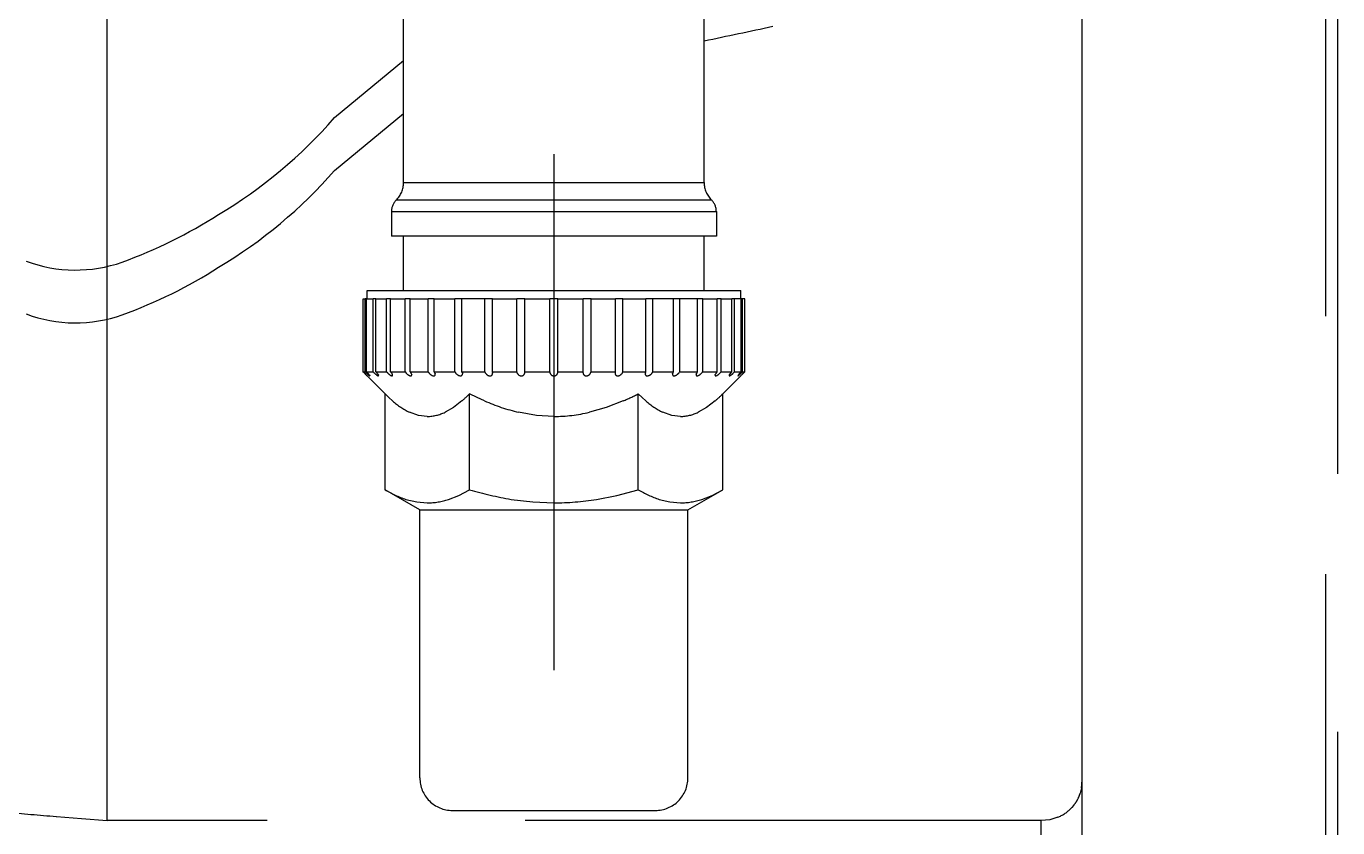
# Model space of a CAD drawing. Header units: inches. Extents: x 402 to 1066, y -128 to 290.
# Drawn here: x 689.25 to 695.61, y 222.39 to 226.27 of the extents above; entities that cross this region are included whole.
import ezdxf

# ---------------------------------------------------------------- set-up
doc = ezdxf.new("R2010")
doc.units = ezdxf.units.IN
doc.header["$MEASUREMENT"] = 0
doc.linetypes.add('HIDDEN', pattern=[0.375, 0.25, -0.125])
doc.layers.get('0').update_dxf_attribs({"color": 10})

msp = doc.modelspace()

# ---------------------------------------------------------------- linework, layer by layer
at = {"color": 1, "linetype": 'HIDDEN', "ltscale": 10}
for p, q in [((691.80913, 229.39777), (691.80913, 222.00093)), ((689.64505, 225.97765), (689.64505, 227.6772)), ((695.60613, 216.60012), (695.60613, 227.41215)), ((695.54711, 227.36372), (695.54711, 219.24751)), ((691.08121, 225.51056), (691.08121, 227.06091)), ((692.53706, 225.51056), (692.53706, 227.06091)), ((694.3667, 226.47859), (694.3667, 226.18681)), ((694.3667, 226.18681), (694.3667, 226.09261)), ((690.74691, 225.82514), (691.08121, 226.10159)), ((694.3667, 226.09261), (694.3667, 225.81514)), ((689.64505, 224.24414), (689.64505, 225.97765)), ((690.74691, 225.56938), (691.08121, 225.84583)), ((694.3667, 225.81514), (694.3667, 225.66373)), ((694.3667, 225.66373), (694.3667, 225.62173)), ((694.3667, 225.62173), (694.3667, 225.50241)), ((691.08121, 225.51056), (691.80913, 225.51056)), ((691.80913, 225.51056), (692.53706, 225.51056)), ((694.3667, 225.50241), (694.3667, 225.30473)), ((691.0458, 225.42627), (691.80913, 225.42627)), ((691.80913, 225.42627), (692.57247, 225.42627)), ((691.0222, 225.37006), (691.80913, 225.37006)), ((691.0222, 225.37006), (691.0222, 225.25094)), ((691.80913, 225.37006), (692.59607, 225.37006)), ((692.59607, 225.37006), (692.59607, 225.25094)), ((694.3667, 225.30473), (694.3667, 225.2624)), ((691.08121, 225.25094), (691.0222, 225.25094)), ((691.08121, 224.98732), (691.08121, 225.25094)), ((691.80913, 225.25094), (691.08121, 225.25094)), ((692.53706, 225.25094), (691.80913, 225.25094)), ((692.53706, 224.98732), (692.53706, 225.25094)), ((692.59607, 225.25094), (692.53706, 225.25094)), ((694.3667, 225.2624), (694.3667, 224.8928)), ((690.90415, 224.98732), (691.80913, 224.98732)), ((690.90415, 224.94797), (690.90415, 224.98732)), ((691.80913, 224.98732), (692.71412, 224.98732)), ((692.71412, 224.94797), (692.71412, 224.98732)), ((690.88469, 224.94797), (690.89532, 224.94797)), ((690.88469, 224.59385), (690.88469, 224.94797)), ((690.90215, 224.94797), (690.89532, 224.94797)), ((690.89532, 224.59385), (690.89532, 224.94797)), ((690.90215, 224.59385), (690.90215, 224.94797)), ((690.90215, 224.94797), (690.90415, 224.94797)), ((690.90415, 224.94797), (690.93371, 224.94797)), ((690.94717, 224.94797), (690.93371, 224.94797)), ((690.93371, 224.59385), (690.93371, 224.94797)), ((690.94717, 224.59385), (690.94717, 224.94797)), ((690.94717, 224.94797), (690.9987, 224.94797)), ((690.9987, 224.59385), (690.9987, 224.94797)), ((691.01838, 224.94797), (690.9987, 224.94797)), ((691.01838, 224.59385), (691.01838, 224.94797)), ((691.01838, 224.94797), (691.08832, 224.94797)), ((691.08832, 224.59385), (691.08832, 224.94797)), ((691.11362, 224.94797), (691.08832, 224.94797)), ((691.11362, 224.59385), (691.11362, 224.94797)), ((691.11362, 224.94797), (691.19984, 224.94797)), ((691.19984, 224.59385), (691.19984, 224.94797)), ((691.22998, 224.94797), (691.19984, 224.94797)), ((691.22998, 224.59385), (691.22998, 224.94797)), ((691.22998, 224.94797), (691.32987, 224.94797)), ((691.32987, 224.59385), (691.32987, 224.94797)), ((691.36395, 224.94797), (691.32987, 224.94797)), ((691.36395, 224.59385), (691.36395, 224.94797)), ((691.47447, 224.94797), (691.36395, 224.94797)), ((691.47447, 224.59385), (691.47447, 224.94797)), ((691.51144, 224.94797), (691.47447, 224.94797)), ((691.51144, 224.59385), (691.51144, 224.94797)), ((691.51144, 224.94797), (691.62923, 224.94797)), ((691.62923, 224.59385), (691.62923, 224.94797)), ((691.66798, 224.94797), (691.62923, 224.94797)), ((691.66798, 224.59385), (691.66798, 224.94797)), ((691.66798, 224.94797), (691.78946, 224.94797)), ((691.78946, 224.59385), (691.78946, 224.94797)), ((691.82881, 224.94797), (691.78946, 224.94797)), ((691.82881, 224.59385), (691.82881, 224.94797)), ((691.82881, 224.94797), (691.95029, 224.94797)), ((691.95029, 224.59385), (691.95029, 224.94797)), ((691.98904, 224.94797), (691.95029, 224.94797)), ((691.98904, 224.59385), (691.98904, 224.94797)), ((691.98904, 224.94797), (692.10683, 224.94797)), ((692.10683, 224.59385), (692.10683, 224.94797)), ((692.1438, 224.94797), (692.10683, 224.94797)), ((692.1438, 224.94797), (692.25433, 224.94797)), ((692.1438, 224.59385), (692.1438, 224.94797)), ((692.25433, 224.59385), (692.25433, 224.94797)), ((692.2884, 224.94797), (692.25433, 224.94797)), ((692.2884, 224.59385), (692.2884, 224.94797)), ((692.38829, 224.94797), (692.2884, 224.94797)), ((692.38829, 224.59385), (692.38829, 224.94797)), ((692.41843, 224.94797), (692.38829, 224.94797)), ((692.41843, 224.59385), (692.41843, 224.94797)), ((692.50466, 224.94797), (692.41843, 224.94797)), ((692.50466, 224.59385), (692.50466, 224.94797)), ((692.52995, 224.94797), (692.50466, 224.94797)), ((692.52995, 224.59385), (692.52995, 224.94797)), ((692.52995, 224.94797), (692.59989, 224.94797)), ((692.59989, 224.59385), (692.59989, 224.94797)), ((692.61957, 224.94797), (692.59989, 224.94797)), ((692.61957, 224.59385), (692.61957, 224.94797)), ((692.61957, 224.94797), (692.6711, 224.94797)), ((692.6711, 224.59385), (692.6711, 224.94797)), ((692.68456, 224.94797), (692.6711, 224.94797)), ((692.71412, 224.94797), (692.68456, 224.94797)), ((692.68456, 224.59385), (692.68456, 224.94797)), ((692.71612, 224.94797), (692.71412, 224.94797)), ((692.72296, 224.94797), (692.71612, 224.94797)), ((692.71612, 224.59385), (692.71612, 224.94797)), ((692.73358, 224.94797), (692.72296, 224.94797)), ((692.72296, 224.59385), (692.72296, 224.94797)), ((692.73358, 224.59385), (692.73358, 224.94797)), ((694.3667, 224.8928), (694.3667, 224.8732)), ((694.3667, 224.8732), (694.3667, 224.55808)), ((690.88469, 224.59385), (690.89532, 224.59385)), ((690.88818, 224.59035), (690.89273, 224.58577)), ((690.89273, 224.58577), (690.89726, 224.58119)), ((690.90074, 224.58847), (690.9054, 224.58404)), ((690.90085, 224.57754), (690.90182, 224.57656)), ((690.90182, 224.57656), (690.90279, 224.57556)), ((690.90215, 224.59385), (690.93371, 224.59385)), ((690.90379, 224.59216), (690.9087, 224.58693)), ((690.99132, 224.48701), (690.90415, 224.57418)), ((690.9054, 224.58404), (690.90968, 224.58015)), ((690.9087, 224.58693), (690.91283, 224.58225)), ((690.91418, 224.57641), (690.91543, 224.57548)), ((690.91543, 224.57548), (690.91666, 224.57468)), ((690.91564, 224.57876), (690.91719, 224.5766)), ((690.91719, 224.5766), (690.91804, 224.57509)), ((690.91774, 224.5742), (690.91794, 224.57418)), ((690.91794, 224.57418), (690.91809, 224.57422)), ((690.93729, 224.59018), (690.93915, 224.58836)), ((690.93915, 224.58836), (690.94103, 224.58658)), ((690.94537, 224.58268), (690.94759, 224.58081)), ((690.94717, 224.59385), (690.9987, 224.59385)), ((690.94759, 224.58081), (690.94972, 224.57914)), ((690.95189, 224.58851), (690.95377, 224.5862)), ((690.95377, 224.5862), (690.95588, 224.58339)), ((690.95526, 224.57542), (690.9568, 224.57467)), ((690.9568, 224.57467), (690.95835, 224.5742)), ((690.95807, 224.58005), (690.95892, 224.5785)), ((690.95892, 224.5785), (690.95951, 224.57716)), ((690.95988, 224.57499), (690.9599, 224.57518)), ((690.9599, 224.57518), (690.95992, 224.57539)), ((691.00304, 224.58918), (691.0054, 224.58687)), ((691.0054, 224.58687), (691.00781, 224.58466)), ((691.01193, 224.58121), (691.01389, 224.57972)), ((691.01389, 224.57972), (691.01618, 224.57812)), ((691.01838, 224.59385), (691.08832, 224.59385)), ((691.01932, 224.57623), (691.02086, 224.57545)), ((691.02086, 224.57545), (691.02228, 224.57486)), ((691.02212, 224.58916), (691.02358, 224.58709)), ((691.02358, 224.58709), (691.02514, 224.58462)), ((691.0261, 224.57423), (691.02727, 224.57477)), ((691.02727, 224.57477), (691.02791, 224.57586)), ((691.02801, 224.57736), (691.02803, 224.57711)), ((691.02803, 224.57711), (691.02803, 224.57687)), ((691.08902, 224.59297), (691.09377, 224.58763)), ((691.09377, 224.58763), (691.09905, 224.58274)), ((691.10294, 224.57975), (691.10501, 224.57836)), ((691.10501, 224.57836), (691.10703, 224.57715)), ((691.11022, 224.57556), (691.11179, 224.57495)), ((691.11179, 224.57495), (691.11327, 224.57452)), ((691.11362, 224.59385), (691.19984, 224.59385)), ((691.11564, 224.57418), (691.11661, 224.57421)), ((691.11661, 224.57421), (691.11759, 224.5744)), ((691.11852, 224.58594), (691.11999, 224.58211)), ((691.11911, 224.57521), (691.11967, 224.57585)), ((691.11967, 224.57585), (691.12004, 224.57651)), ((691.11999, 224.58211), (691.12048, 224.57886)), ((691.20283, 224.58976), (691.20485, 224.5874)), ((691.20485, 224.5874), (691.20703, 224.58515)), ((691.21198, 224.58084), (691.21381, 224.57952)), ((691.21381, 224.57952), (691.21565, 224.57832)), ((691.21952, 224.57621), (691.2228, 224.57495)), ((691.2228, 224.57495), (691.22582, 224.57428)), ((691.22847, 224.57422), (691.22963, 224.57443)), ((691.22963, 224.57443), (691.23068, 224.57477)), ((691.22998, 224.59385), (691.32987, 224.59385)), ((691.23247, 224.57593), (691.23313, 224.57667)), ((691.23313, 224.57667), (691.23366, 224.57754)), ((691.23323, 224.58738), (691.23375, 224.5858)), ((691.23375, 224.5858), (691.23413, 224.58427)), ((691.23426, 224.57933), (691.2344, 224.5803)), ((691.2344, 224.5803), (691.23445, 224.58133)), ((691.33212, 224.59006), (691.33335, 224.58835)), ((691.33335, 224.58835), (691.33496, 224.58635)), ((691.34316, 224.57902), (691.34474, 224.57802)), ((691.34474, 224.57802), (691.34659, 224.57698)), ((691.35022, 224.57539), (691.35349, 224.57449)), ((691.35349, 224.57449), (691.35654, 224.57418)), ((691.35929, 224.57445), (691.36051, 224.57478)), ((691.36051, 224.57478), (691.36163, 224.57526)), ((691.36395, 224.59385), (691.47447, 224.59385)), ((691.36523, 224.57874), (691.36616, 224.58125)), ((691.36582, 224.58893), (691.36635, 224.58621)), ((691.36616, 224.58125), (691.36648, 224.58417)), ((691.36635, 224.58621), (691.36648, 224.58417)), ((691.47705, 224.5885), (691.47887, 224.58585)), ((691.47887, 224.58585), (691.48097, 224.58336)), ((691.48435, 224.58022), (691.48633, 224.57875)), ((691.48633, 224.57875), (691.48838, 224.57745)), ((691.49513, 224.57472), (691.49675, 224.57441)), ((691.49675, 224.57441), (691.49835, 224.57422)), ((691.50146, 224.57428), (691.50295, 224.57453)), ((691.50295, 224.57453), (691.50437, 224.57493)), ((691.50683, 224.57608), (691.50802, 224.57691)), ((691.50802, 224.57691), (691.50928, 224.57811)), ((691.51099, 224.58056), (691.51175, 224.58227)), ((691.51144, 224.59385), (691.62923, 224.59385)), ((691.51175, 224.58227), (691.51218, 224.58382)), ((691.51227, 224.59055), (691.51248, 224.58904)), ((691.51248, 224.58904), (691.51256, 224.58731)), ((691.63046, 224.58962), (691.63155, 224.58728)), ((691.63155, 224.58728), (691.63288, 224.58504)), ((691.63648, 224.58078), (691.63968, 224.57818)), ((691.63968, 224.57818), (691.64321, 224.57618)), ((691.64637, 224.57499), (691.64793, 224.57461)), ((691.64793, 224.57461), (691.64973, 224.57431)), ((691.65313, 224.57421), (691.65489, 224.57441)), ((691.65489, 224.57441), (691.65635, 224.57471)), ((691.66198, 224.5774), (691.66331, 224.57855)), ((691.66331, 224.57855), (691.66475, 224.58012)), ((691.66666, 224.58324), (691.66741, 224.58517)), ((691.66741, 224.58517), (691.66786, 224.58687)), ((691.66798, 224.59385), (691.78946, 224.59385)), ((691.66818, 224.59225), (691.66823, 224.59141)), ((691.66823, 224.59141), (691.66824, 224.59064)), ((691.7912, 224.58594), (691.7923, 224.58382)), ((691.7923, 224.58382), (691.79339, 224.58219)), ((691.79657, 224.57881), (691.79804, 224.57767)), ((691.79804, 224.57767), (691.79937, 224.57682)), ((691.80267, 224.57529), (691.80412, 224.57484)), ((691.80412, 224.57484), (691.80582, 224.57446)), ((691.80915, 224.57418), (691.8107, 224.57424)), ((691.8107, 224.57424), (691.81247, 224.57446)), ((691.81563, 224.5753), (691.81885, 224.57679)), ((691.81885, 224.57679), (691.82175, 224.57883)), ((691.82494, 224.58227), (691.82603, 224.58393)), ((691.82603, 224.58393), (691.82713, 224.58607)), ((691.82837, 224.58993), (691.82867, 224.59171)), ((691.82867, 224.59171), (691.82881, 224.59385)), ((691.82881, 224.59385), (691.95029, 224.59385)), ((691.95009, 224.59225), (691.95018, 224.59307)), ((691.95018, 224.59307), (691.95029, 224.59385)), ((691.95041, 224.5869), (691.95095, 224.5849)), ((691.95095, 224.5849), (691.95158, 224.58331)), ((691.95348, 224.58018), (691.95478, 224.57871)), ((691.95478, 224.57871), (691.95626, 224.57743)), ((691.95884, 224.57584), (691.96046, 224.57517)), ((691.96046, 224.57517), (691.96191, 224.57471)), ((691.96856, 224.57431), (691.97025, 224.57459)), ((691.97025, 224.57459), (691.97194, 224.575)), ((691.97511, 224.5762), (691.97712, 224.57726)), ((691.97712, 224.57726), (691.97875, 224.5783)), ((691.98182, 224.5808), (691.98351, 224.58259)), ((691.98351, 224.58259), (691.9854, 224.58507)), ((691.98781, 224.58964), (691.98854, 224.59174)), ((691.98854, 224.59174), (691.98904, 224.59385)), ((691.98904, 224.59385), (692.10683, 224.59385)), ((692.106, 224.59056), (692.10638, 224.59232)), ((692.10638, 224.59232), (692.10683, 224.59385)), ((692.10731, 224.58049), (692.10803, 224.57931)), ((692.10803, 224.57931), (692.10904, 224.57805)), ((692.11149, 224.57605), (692.1126, 224.57545)), ((692.1126, 224.57545), (692.11396, 224.57491)), ((692.11683, 224.57428), (692.11837, 224.57418)), ((692.11837, 224.57418), (692.11995, 224.57422)), ((692.12317, 224.57473), (692.12491, 224.57522)), ((692.12491, 224.57522), (692.12664, 224.57587)), ((692.12989, 224.57746), (692.13174, 224.5786)), ((692.13174, 224.5786), (692.1339, 224.5802)), ((692.13729, 224.58335), (692.13965, 224.58618)), ((692.13965, 224.58618), (692.14123, 224.5885)), ((692.1438, 224.59385), (692.25433, 224.59385)), ((692.25209, 224.58131), (692.25249, 224.57996)), ((692.25245, 224.58893), (692.25314, 224.5911)), ((692.25249, 224.57996), (692.25306, 224.57872)), ((692.25314, 224.5911), (692.25433, 224.59385)), ((692.25453, 224.57676), (692.25561, 224.57587)), ((692.25561, 224.57587), (692.25665, 224.57525)), ((692.25898, 224.57445), (692.26023, 224.57424)), ((692.26023, 224.57424), (692.26175, 224.57418)), ((692.26485, 224.5745), (692.26632, 224.57485)), ((692.26632, 224.57485), (692.26806, 224.5754)), ((692.27173, 224.577), (692.27345, 224.57796)), ((692.27345, 224.57796), (692.27516, 224.57906)), ((692.27964, 224.58258), (692.28178, 224.58467)), ((692.28178, 224.58467), (692.28342, 224.58647)), ((692.2862, 224.59013), (692.28746, 224.59214)), ((692.28746, 224.59214), (692.2884, 224.59385)), ((692.2884, 224.59385), (692.38829, 224.59385)), ((692.38401, 224.57936), (692.38425, 224.57843)), ((692.38414, 224.58428), (692.38448, 224.58569)), ((692.38425, 224.57843), (692.38459, 224.57759)), ((692.38448, 224.58569), (692.38504, 224.58739)), ((692.38577, 224.57595), (692.38667, 224.57524)), ((692.38644, 224.5906), (692.38731, 224.59222)), ((692.38667, 224.57524), (692.38756, 224.57478)), ((692.38731, 224.59222), (692.38829, 224.59385)), ((692.38979, 224.57423), (692.39117, 224.57418)), ((692.39117, 224.57418), (692.39245, 224.57428)), ((692.39555, 224.57497), (692.39725, 224.57557)), ((692.39725, 224.57557), (692.39875, 224.57622)), ((692.40264, 224.57833), (692.40461, 224.57962)), ((692.40461, 224.57962), (692.40628, 224.58084)), ((692.41539, 224.5897), (692.41684, 224.59157)), ((692.41684, 224.59157), (692.41843, 224.59385)), ((692.41843, 224.59385), (692.50466, 224.59385)), ((692.49823, 224.57651), (692.4986, 224.57585)), ((692.49832, 224.58223), (692.49899, 224.58421)), ((692.4986, 224.57585), (692.49916, 224.57521)), ((692.49899, 224.58421), (692.49975, 224.58594)), ((692.50068, 224.5744), (692.50263, 224.57418)), ((692.5019, 224.58986), (692.50321, 224.59184)), ((692.50263, 224.57418), (692.50501, 224.57452)), ((692.50321, 224.59184), (692.50466, 224.59385)), ((692.50806, 224.57557), (692.50975, 224.57635)), ((692.50975, 224.57635), (692.51125, 224.57715)), ((692.51532, 224.57974), (692.51743, 224.5813)), ((692.51743, 224.5813), (692.51921, 224.58274)), ((692.5246, 224.58771), (692.52727, 224.59061)), ((692.52727, 224.59061), (692.52923, 224.59293)), ((692.52995, 224.59385), (692.59989, 224.59385)), ((692.59026, 224.57736), (692.59111, 224.58057)), ((692.59037, 224.57583), (692.59064, 224.57521)), ((692.59064, 224.57521), (692.591, 224.57477)), ((692.59111, 224.58057), (692.59313, 224.58462)), ((692.59218, 224.57423), (692.59291, 224.57418)), ((692.59291, 224.57418), (692.59389, 224.57426)), ((692.59602, 224.57487), (692.59743, 224.57546)), ((692.59743, 224.57546), (692.59896, 224.57623)), ((692.6021, 224.57813), (692.6044, 224.57974)), ((692.6044, 224.57974), (692.60636, 224.58122)), ((692.61051, 224.5847), (692.61519, 224.58913)), ((692.61519, 224.58913), (692.61957, 224.59385)), ((692.61957, 224.59385), (692.6711, 224.59385)), ((692.62695, 224.48701), (692.71412, 224.57418)), ((692.6584, 224.57497), (692.6589, 224.5743)), ((692.65876, 224.57717), (692.66013, 224.57993)), ((692.6589, 224.5743), (692.65996, 224.57421)), ((692.66013, 224.57993), (692.6624, 224.58339)), ((692.66306, 224.57544), (692.6656, 224.57701)), ((692.6656, 224.57701), (692.66855, 224.57914)), ((692.66638, 224.58852), (692.66865, 224.59116)), ((692.66865, 224.59116), (692.6711, 224.59385)), ((692.67731, 224.58664), (692.68098, 224.59018)), ((692.68098, 224.59018), (692.68456, 224.59385)), ((692.68456, 224.59385), (692.71612, 224.59385)), ((692.70018, 224.57422), (692.70034, 224.57418)), ((692.70023, 224.57508), (692.70108, 224.57659)), ((692.70034, 224.57418), (692.70053, 224.5742)), ((692.70108, 224.57659), (692.70261, 224.57875)), ((692.7016, 224.57468), (692.7027, 224.57539)), ((692.7027, 224.57539), (692.70409, 224.5764)), ((692.70545, 224.58225), (692.70955, 224.58692)), ((692.70858, 224.58015), (692.71047, 224.58183)), ((692.70955, 224.58692), (692.71444, 224.59212)), ((692.71047, 224.58183), (692.71299, 224.58415)), ((692.71412, 224.57418), (692.71413, 224.57419)), ((692.71413, 224.57419), (692.71479, 224.57487)), ((692.71479, 224.57487), (692.71546, 224.57555)), ((692.7174, 224.57752), (692.7192, 224.57935)), ((692.71754, 224.58848), (692.72026, 224.59114)), ((692.7192, 224.57935), (692.721, 224.58118)), ((692.72026, 224.59114), (692.72296, 224.59385)), ((692.72296, 224.59385), (692.73358, 224.59385)), ((692.73004, 224.5903), (692.73181, 224.59207)), ((692.73181, 224.59207), (692.73358, 224.59385)), ((694.3667, 224.55808), (694.3667, 224.02971)), ((690.99132, 224.02228), (690.99132, 224.48701)), ((691.00979, 224.46918), (690.99132, 224.48701)), ((691.02787, 224.45302), (691.00979, 224.46918)), ((691.36372, 224.45305), (691.32209, 224.42115)), ((691.40023, 224.02228), (691.40023, 224.48701)), ((691.43717, 224.46918), (691.40023, 224.48701)), ((691.47332, 224.45302), (691.43717, 224.46918)), ((692.14502, 224.45305), (692.06177, 224.42115)), ((692.21804, 224.02228), (692.21804, 224.48701)), ((692.23651, 224.46918), (692.21804, 224.48701)), ((692.25459, 224.45302), (692.23651, 224.46918)), ((692.59044, 224.45305), (692.54881, 224.42115)), ((692.62695, 224.02228), (692.62695, 224.48701)), ((691.1533, 224.38252), (691.11017, 224.39784)), ((691.32209, 224.42115), (691.28196, 224.39811)), ((691.72417, 224.38252), (691.63793, 224.39784)), ((692.06177, 224.42115), (691.9815, 224.39811)), ((692.38001, 224.38252), (692.33689, 224.39784)), ((692.54881, 224.42115), (692.50868, 224.39811)), ((691.19581, 224.37744), (691.1533, 224.38252)), ((691.8092, 224.37744), (691.72417, 224.38252)), ((692.42253, 224.37744), (692.38001, 224.38252)), ((689.64505, 222.58326), (689.64505, 224.24414)), ((691.15991, 223.92495), (690.99132, 224.02228)), ((691.34837, 223.99537), (691.40023, 224.02228)), ((692.11432, 223.99537), (692.21804, 224.02228)), ((692.45836, 223.92495), (692.62695, 224.02228)), ((692.57509, 223.99537), (692.62695, 224.02228)), ((694.3667, 224.02971), (694.3667, 223.20963)), ((691.09245, 223.97607), (691.14465, 223.96326)), ((691.14465, 223.96326), (691.1958, 223.95902)), ((691.29912, 223.97608), (691.34837, 223.99537)), ((691.60248, 223.97607), (691.70689, 223.96326)), ((691.70689, 223.96326), (691.80919, 223.95902)), ((692.01583, 223.97608), (692.11432, 223.99537)), ((692.31917, 223.97607), (692.37137, 223.96326)), ((692.37137, 223.96326), (692.42252, 223.95902)), ((692.52585, 223.97608), (692.57509, 223.99537)), ((691.15991, 222.6265), (691.15991, 223.92495)), ((691.15991, 223.92495), (691.80913, 223.92495)), ((691.80913, 223.92495), (692.45836, 223.92495)), ((692.45836, 222.6265), (692.45836, 223.92495)), ((694.3667, 223.20963), (694.3667, 222.60568)), ((694.3667, 222.60568), (694.3667, 222.28543)), ((689.64505, 222.41998), (689.64505, 222.58326)), ((694.36231, 222.56637), (694.35858, 222.55251)), ((694.36466, 222.57882), (694.36231, 222.56637)), ((694.31869, 222.48368), (694.31053, 222.47534)), ((694.3263, 222.49248), (694.31869, 222.48368)), ((694.34571, 222.52173), (694.3397, 222.51132)), ((694.3505, 222.53143), (694.34571, 222.52173)), ((689.39911, 222.43989), (689.52099, 222.42999)), ((689.52099, 222.42999), (689.64505, 222.41998)), ((694.16996, 222.41998), (689.64505, 222.41998)), ((691.3173, 222.46911), (691.80913, 222.46911)), ((691.80913, 222.46911), (692.30097, 222.46911)), ((694.21114, 222.42404), (694.16996, 222.41998)), ((694.16996, 222.21059), (694.16996, 222.41998)), ((694.25052, 222.43611), (694.21114, 222.42404))]:
    msp.add_line(p, q, dxfattribs=at)
for centre, radius, start, end in [((682.75079, 273.1221), 47.93442, 281.78027, 282.187158), ((689.00175, 227.34505), 2.31425, 300.748723, 318.946393), ((689.00175, 227.0893), 2.31425, 300.748723, 318.946393), ((690.96317, 225.51056), 0.11804, 314.426983, 0), ((692.6551, 225.51056), 0.11804, 180.000075, 225.573092), ((691.10089, 225.37006), 0.07869, 134.427058, 180.000075), ((692.51738, 225.37006), 0.07869, 0, 45.573014), ((688.91105, 227.34518), 2.36201, 289.985383, 302.638247), ((689.49178, 225.76882), 0.68213, 249.534393, 289.398745), ((688.91105, 227.08942), 2.36201, 289.985383, 302.638247), ((689.49178, 225.51306), 0.68213, 249.534393, 289.398745), ((689.04164, 222.7508), 2.60647, 44.891429, 45.000101), ((691.18876, 224.8842), 0.41281, 224.695946, 225.756592), ((689.0718, 222.78073), 2.56397, 44.490579, 44.604821), ((690.70554, 224.40059), 0.27568, 44.017383, 44.508136), ((689.08818, 222.79683), 2.541, 44.38424, 44.427785), ((690.97212, 224.65051), 0.09406, 228.414055, 231.977843), ((690.83006, 224.51249), 0.10824, 37.748543, 40.124063), ((690.91915, 224.5788), 0.00481, 238.795642, 252.944277), ((690.9161, 224.57425), 0.00212, 6.312449, 23.3018), ((690.91793, 224.57445), 0.000277, 305.422919, 7.266147), ((691.06344, 224.71658), 0.17858, 223.41146, 225.05643), ((691.0486, 224.70222), 0.15795, 227.069245, 229.189186), ((690.84039, 224.49446), 0.14587, 40.146001, 42.948028), ((690.97737, 224.6143), 0.04473, 231.820899, 240.375219), ((690.91925, 224.55698), 0.04516, 30.72826, 35.793289), ((690.95862, 224.57557), 0.00139, 258.884021, 335.624868), ((690.95333, 224.57481), 0.00661, 4.967604, 20.829429), ((691.07477, 224.66018), 0.10093, 221.088663, 224.70574), ((691.06251, 224.6458), 0.08204, 228.185011, 231.944402), ((691.04214, 224.61757), 0.04722, 236.646523, 241.101814), ((690.96387, 224.5465), 0.0722, 36.216259, 40.978468), ((691.0256, 224.58319), 0.00896, 248.243693, 273.221093), ((691.00581, 224.57277), 0.02267, 11.690307, 31.505416), ((691.02435, 224.5768), 0.00368, 345.124413, 1.010318), ((691.13903, 224.63304), 0.06409, 217.698376, 218.702988), ((691.13928, 224.63094), 0.06278, 230.148336, 234.633379), ((691.12465, 224.60867), 0.03611, 240.813362, 246.455563), ((691.11607, 224.58543), 0.01126, 255.615325, 267.821125), ((691.07529, 224.56454), 0.04824, 26.338262, 37.405723), ((691.11661, 224.57807), 0.00379, 285.112453, 311.303811), ((691.1149, 224.57868), 0.00558, 337.124807, 1.892042), ((691.23684, 224.61772), 0.04403, 212.826539, 219.424857), ((691.24949, 224.62906), 0.06109, 225.961826, 232.116332), ((691.2352, 224.60979), 0.03705, 238.155995, 244.98072), ((691.22739, 224.58639), 0.01222, 262.62874, 275.097012), ((691.20008, 224.57474), 0.03549, 20.871224, 32.573999), ((691.22813, 224.58069), 0.00644, 293.317382, 312.352245), ((691.22682, 224.58084), 0.0076, 334.230946, 348.503443), ((691.2202, 224.58128), 0.01425, 0.223254, 12.153705), ((691.35877, 224.6084), 0.03236, 206.732248, 214.533867), ((691.36691, 224.61384), 0.04215, 220.712511, 235.710459), ((691.36014, 224.60302), 0.02936, 242.49158, 250.254131), ((691.35657, 224.58813), 0.01396, 269.908165, 281.266442), ((691.35784, 224.58277), 0.00842, 296.782166, 331.344255), ((691.33914, 224.58161), 0.02766, 15.326839, 26.251822), ((691.49777, 224.60176), 0.0246, 198.750789, 212.618723), ((691.50735, 224.60835), 0.03634, 223.448562, 230.73815), ((691.50156, 224.60031), 0.02638, 240.045608, 255.88942), ((691.49961, 224.59002), 0.01584, 265.442737, 276.725793), ((691.50039, 224.58664), 0.01237, 288.751161, 301.3729), ((691.5014, 224.58544), 0.01077, 317.036692, 332.983753), ((691.48797, 224.58618), 0.0247, 10.211421, 18.105527), ((691.4981, 224.58709), 0.01446, 346.91836, 0.85846), ((691.64914, 224.59734), 0.02021, 189.948751, 202.447438), ((691.65222, 224.59769), 0.0231, 213.204316, 227.084859), ((691.65274, 224.59683), 0.02274, 245.204928, 253.73735), ((691.65195, 224.59199), 0.01781, 262.862627, 273.826043), ((691.65239, 224.59024), 0.01602, 284.330383, 306.779548), ((691.65353, 224.58915), 0.0144, 321.178055, 335.801167), ((691.65146, 224.59045), 0.01678, 347.667841, 0.646938), ((691.64784, 224.59056), 0.02041, 4.723077, 9.272803), ((691.80953, 224.59411), 0.02007, 180.749224, 204.02125), ((691.80814, 224.59283), 0.01819, 215.832437, 230.480365), ((691.80997, 224.59534), 0.02133, 240.22057, 250.007609), ((691.80902, 224.59217), 0.01799, 259.737166, 270.408073), ((691.80911, 224.59357), 0.0194, 279.994196, 289.631928), ((691.81018, 224.5928), 0.01814, 309.647623, 324.500778), ((691.80876, 224.59412), 0.02005, 336.329641, 347.92834), ((691.97028, 224.5906), 0.02026, 175.364835, 179.906952), ((691.9671, 224.59048), 0.01707, 179.469082, 192.083212), ((691.96487, 224.58923), 0.01455, 204.023108, 218.491334), ((691.96559, 224.58969), 0.0154, 232.748561, 244.032116), ((691.96631, 224.59216), 0.01799, 255.834123, 277.178341), ((691.965, 224.59821), 0.02422, 286.64178, 294.662874), ((691.9642, 224.59921), 0.02548, 304.838811, 313.767163), ((691.967, 224.59772), 0.02233, 325.495926, 338.793296), ((692.12468, 224.58728), 0.01897, 170.041618, 179.922347), ((692.12077, 224.58723), 0.01505, 179.712619, 206.624467), ((692.11809, 224.58665), 0.01248, 223.530879, 238.092829), ((692.11814, 224.58713), 0.01292, 251.077743, 264.178367), ((692.11823, 224.59551), 0.02136, 274.621999, 283.383575), ((692.11707, 224.59947), 0.02547, 292.061283, 300.210026), ((692.11103, 224.60823), 0.03618, 309.206154, 316.544752), ((692.11329, 224.60522), 0.03256, 329.080707, 339.547903), ((692.27232, 224.58373), 0.02054, 165.329894, 178.774083), ((692.26517, 224.58414), 0.01338, 179.869004, 192.188206), ((692.26104, 224.5832), 0.00915, 209.308704, 224.681179), ((692.26095, 224.58389), 0.00965, 243.533949, 258.25438), ((692.26157, 224.59078), 0.0166, 270.627281, 281.410613), ((692.25854, 224.60208), 0.02833, 289.647494, 297.739014), ((692.25268, 224.61222), 0.04007, 304.132423, 312.300301), ((692.25239, 224.61297), 0.0408, 319.503521, 325.968767), ((692.39701, 224.58139), 0.01319, 167.345059, 180.25969), ((692.39358, 224.58125), 0.00976, 179.536305, 191.158856), ((692.39026, 224.58043), 0.00635, 206.681527, 224.916083), ((692.4126, 224.57728), 0.02936, 153.002277, 159.849118), ((692.39046, 224.58173), 0.00753, 247.372645, 264.836019), ((692.38987, 224.59314), 0.01904, 277.799711, 287.376066), ((692.38387, 224.60832), 0.03539, 294.879337, 302.029971), ((692.37306, 224.62414), 0.05458, 307.505044, 320.875228), ((692.51104, 224.57851), 0.01326, 163.696618, 178.454594), ((692.50403, 224.57881), 0.00625, 179.438128, 201.559745), ((692.50157, 224.57788), 0.00359, 228.054282, 255.692594), ((692.53366, 224.56983), 0.03755, 147.761267, 154.58617), ((692.5008, 224.59186), 0.01784, 283.61938, 294.008057), ((692.49085, 224.61371), 0.04186, 299.160957, 305.763984), ((692.47315, 224.63792), 0.07189, 309.85328, 315.694622), ((692.47821, 224.63385), 0.06539, 321.264539, 322.291488), ((692.59592, 224.57686), 0.00568, 174.875958, 179.937538), ((692.59446, 224.57687), 0.00422, 180.044554, 194.236116), ((692.59258, 224.57666), 0.00246, 230.074761, 260.789842), ((692.64618, 224.55286), 0.06183, 138.471022, 149.089234), ((692.59199, 224.58506), 0.01096, 279.94064, 291.509342), ((692.58121, 224.60916), 0.0374, 298.324867, 303.960148), ((692.5472, 224.65603), 0.09537, 308.33552, 311.585307), ((692.66363, 224.57512), 0.00528, 157.112616, 177.058517), ((692.66026, 224.57538), 0.00191, 179.712032, 192.15676), ((692.65774, 224.5843), 0.01033, 282.429377, 301.003605), ((692.72907, 224.53567), 0.08199, 139.871265, 144.408546), ((692.59944, 224.66881), 0.11321, 307.623329, 313.45936), ((692.70145, 224.57444), 0.00138, 152.248347, 178.251068), ((692.70039, 224.57446), 0.000317, 176.916012, 230.050417), ((692.69985, 224.57716), 0.00305, 282.864528, 305.103887), ((692.76241, 224.53335), 0.07508, 139.346037, 142.791731), ((692.64237, 224.65505), 0.09998, 308.126168, 311.477854), ((692.53198, 224.77891), 0.2659, 312.905435, 314.257577), ((692.91889, 224.39459), 0.28429, 135.499575, 135.984792), ((694.52817, 222.79872), 2.53832, 135.510572, 135.572822), ((694.55364, 222.77365), 2.57404, 135.109694, 135.39521), ((691.26221, 224.71357), 0.35043, 228.032247, 244.287947), ((690.92659, 224.95968), 0.66915, 310.78834, 315.058513), ((691.86186, 225.33893), 0.96736, 246.319287, 256.61577), ((691.5939, 225.73372), 1.39423, 293.283968, 296.593755), ((692.48893, 224.71357), 0.35043, 228.032247, 244.287947), ((692.15331, 224.95968), 0.66915, 310.78834, 315.058513), ((691.19131, 224.58603), 0.20863, 271.234915, 295.751682), ((691.80573, 225.13477), 0.75733, 270.262686, 283.420287), ((692.41804, 224.58603), 0.20863, 271.234915, 295.751682), ((691.27237, 224.5036), 0.55737, 239.718961, 251.167143), ((691.89616, 225.7273), 1.77568, 253.781876, 260.479847), ((692.49909, 224.5036), 0.55737, 239.718961, 251.167143), ((691.19485, 224.28622), 0.3272, 270.166223, 288.582947), ((691.80827, 225.23032), 1.2713, 270.041251, 279.396479), ((692.42158, 224.28622), 0.3272, 270.166223, 288.582947), ((691.3173, 222.6265), 0.15739, 180.000075, 270.000106), ((692.30097, 222.6265), 0.15739, 269.999963, 0), ((694.17613, 222.60658), 0.19056, 351.622677, 359.727508), ((694.18784, 222.60589), 0.17889, 335.401815, 342.636192), ((694.19122, 222.60285), 0.17444, 320.747664, 328.349169), ((707.78772, 448.03353), 226.34185, 265.2775151, 265.3399567), ((694.17461, 222.6177), 0.19682, 292.68759, 313.67445)]:
    msp.add_arc(centre, radius, start, end, dxfattribs=at)

doc.saveas('drawing.dxf')
